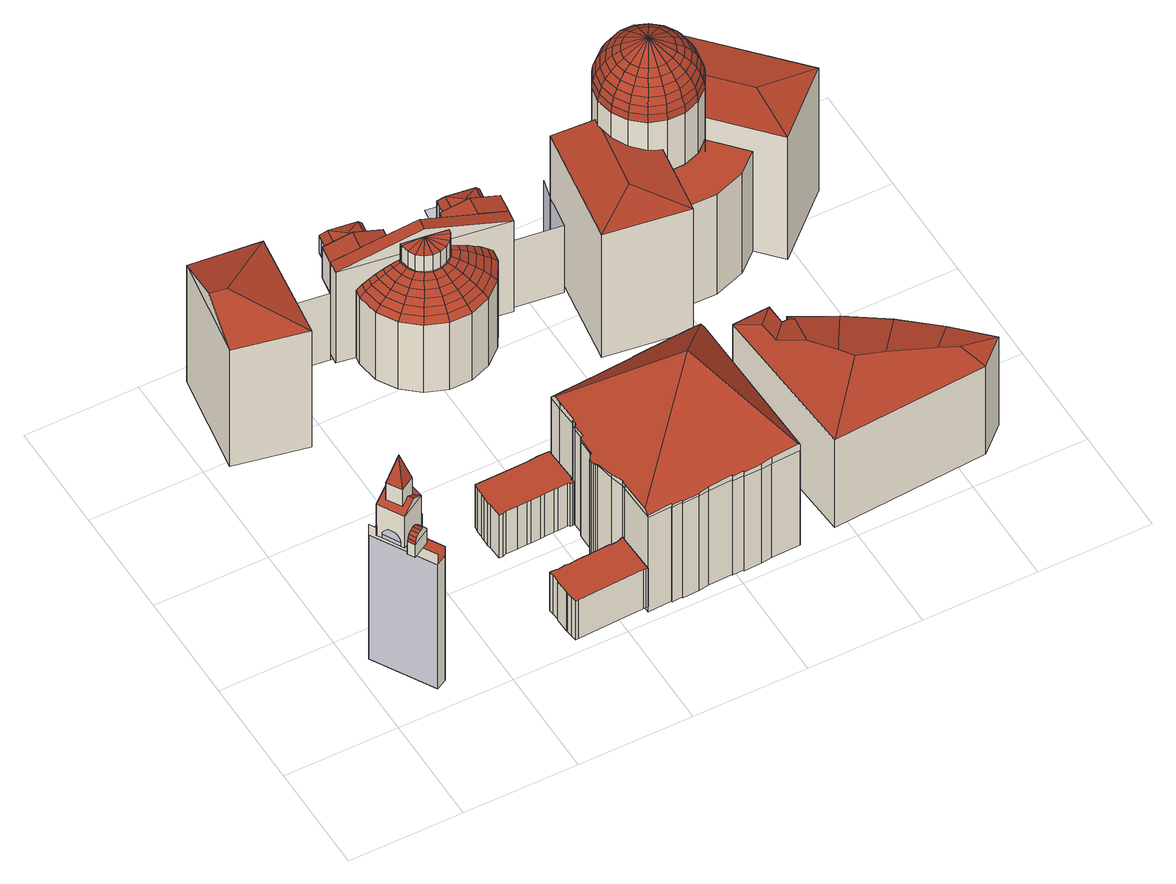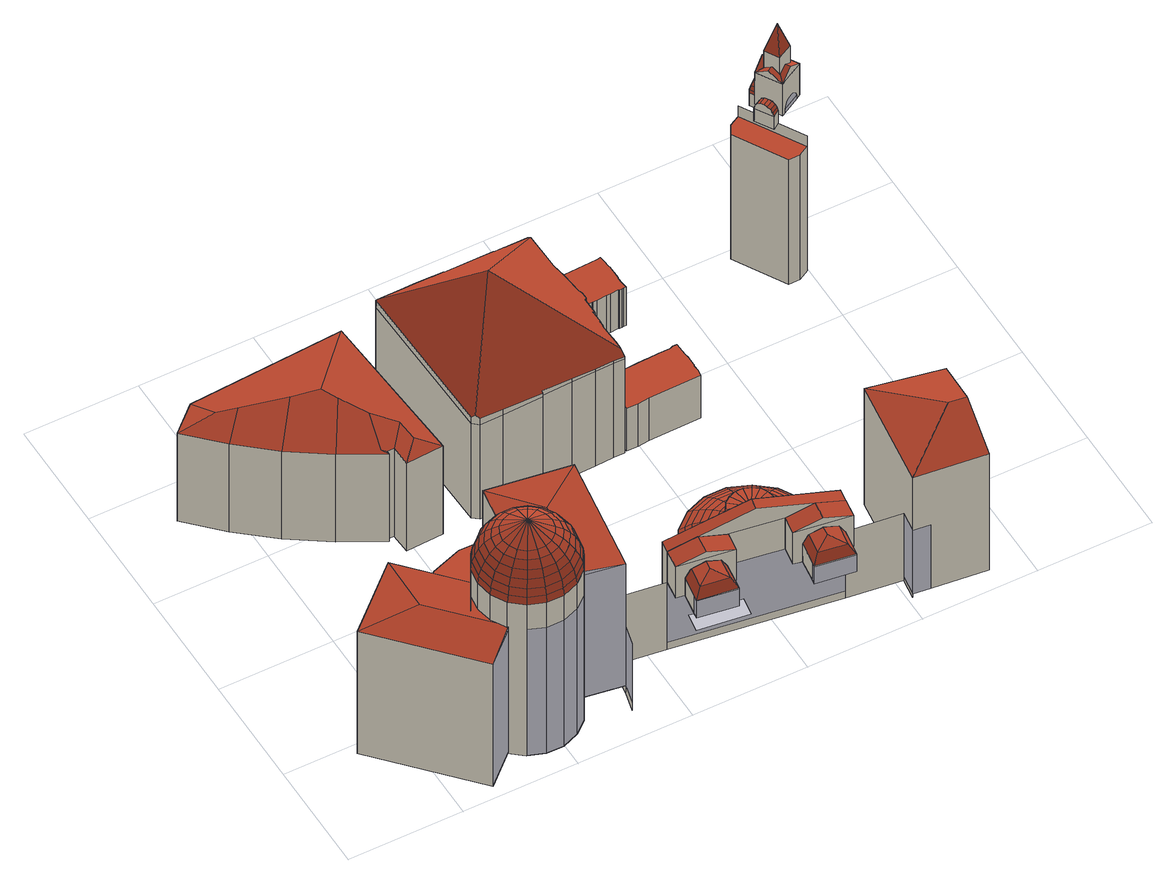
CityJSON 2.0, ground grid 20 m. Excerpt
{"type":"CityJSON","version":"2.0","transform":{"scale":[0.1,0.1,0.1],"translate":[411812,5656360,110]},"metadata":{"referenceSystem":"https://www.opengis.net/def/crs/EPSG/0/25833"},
"CityObjects":{
"building1":{"type":"Building","attributes":{"name":"Frauenkirche","Gemeindeschluessel":14612000,"Dachneigung":61.86,"Dachorientierung":0,"MittlereTraufHoehe":144.31,"QualitaetDacherkennung":100,"ObjektHoehe":41.04,"BodenHoehe":113.88,"Geometrietyp2DReferenz":"3000","AbsoluteHoehe":154.91,"Dachflaeche":1603.06,"measuredHeight":41.04,"function":"31001_3041","roofType":"3500","storeysAboveGround":14},"children":["building1-1","building1-2","building1-3","building1-4","building1-5","building1-6"],"geometry":[{"type":"MultiSurface","lod":"2","boundaries":[[[0,1,2,3,4,0,5]],[[3,6,5,0,4]]],"semantics":{"surfaces":[{"type":"WallSurface"},{"type":"ClosureSurface","isClosure":"1","QuelleClosure":"LoD2WallSurface"}],"values":[0,1]}}]},
"building1-1":{"type":"BuildingPart","attributes":{"Dachneigung":14.22,"Dachorientierung":0,"MittlereTraufHoehe":159.25,"QualitaetDacherkennung":100,"BodenHoehe":155.5,"ObjektTeilHoehe":9.44,"Geometrietyp2DReferenz":"3000","AbsoluteHoehe":164.95,"Dachflaeche":33.98,"measuredHeight":9.44,"roofType":"3500","storeysAboveGround":3},"parents":["building1"],"geometry":[{"type":"MultiSurface","lod":"2","boundaries":[[[7,8,9,10]],[[11,12,8,7]],[[12,13,9,8]],[[13,14,10,9]],[[14,11,7,10]],[[12,11,15]],[[13,12,15]],[[14,13,15]],[[11,14,15]]],"semantics":{"surfaces":[{"type":"GroundSurface"},{"type":"WallSurface"},{"type":"RoofSurface"}],"values":[0,1,1,1,1,2,2,2,2]}}]},
"building1-2":{"type":"BuildingPart","attributes":{"Dachneigung":55.57,"Dachorientierung":-29.97,"MittlereTraufHoehe":154.78,"QualitaetDacherkennung":100,"BodenHoehe":147.72,"ObjektTeilHoehe":8.78,"Geometrietyp2DReferenz":"3000","AbsoluteHoehe":156.49,"Dachflaeche":30.28,"measuredHeight":8.78,"roofType":"3100","storeysAboveGround":3},"parents":["building1"],"geometry":[{"type":"MultiSurface","lod":"2","boundaries":[[[16,17,18]],[[19,20,21]],[[17,19,21,18]],[[20,16,18,21]],[[22,23,24,25,26,27,28,29,30,31,32,33,34,19,17]],[[23,33,32,24]],[[24,32,31,30,29,28,27,26,25]],[[35,36,37,38,39,40,41,42,43,44,45,46,22,17,16]],[[36,46,45,37]],[[37,45,44,43,42,41,40,39,38]],[[47,48,49,50,51,52,53,54,55,56,57,58,35,16,20]],[[48,58,57,49]],[[49,57,56,55,54,53,52,51,50]],[[34,59,60,61,62,63,64,65,66,67,68,69,47,20,19]],[[59,69,68,60]],[[60,68,67,66,65,64,63,62,61]],[[34,33,23,22,46,36,35,58,48,47,69,59]]],"semantics":{"surfaces":[{"type":"WallSurface"},{"type":"RoofSurface"},{"type":"ClosureSurface","isClosure":"1","QuelleClosure":"LoD2WallSurface"},{"type":"ClosureSurface","isClosure":"1","QuelleClosure":"LoD2GroundSurface"}],"values":[0,0,1,1,0,2,2,0,2,2,0,2,2,0,2,2,3]}}]},
"building1-3":{"type":"BuildingPart","attributes":{"Dachneigung":56.27,"Dachorientierung":0,"MittlereTraufHoehe":148.48,"QualitaetDacherkennung":100,"BodenHoehe":145.7,"ObjektTeilHoehe":4.5,"Geometrietyp2DReferenz":"3000","AbsoluteHoehe":150.2,"Dachflaeche":7.64,"measuredHeight":4.5,"roofType":"3900","storeysAboveGround":1},"parents":["building1"],"geometry":[{"type":"MultiSurface","lod":"2","boundaries":[[[70,37,36,71,72]],[[45,73,74,75,46]],[[73,70,72,74]],[[73,76,77,78,79,80,81,82,70]],[[45,44,76,73]],[[44,43,77,76]],[[43,42,78,77]],[[42,41,79,78]],[[41,40,80,79]],[[40,39,81,80]],[[39,38,82,81]],[[38,37,70,82]],[[72,71,75,74]],[[75,71,36,46]],[[46,36,37,45]],[[40,41,42,43,44,45,37,38,39]]],"semantics":{"surfaces":[{"type":"WallSurface"},{"type":"RoofSurface"},{"type":"GroundSurface"},{"type":"ClosureSurface","isClosure":"1","QuelleClosure":"LoD2WallSurface"}],"values":[0,0,0,0,1,1,1,1,1,1,1,1,2,0,3,3]}}]},
"building1-4":{"type":"BuildingPart","attributes":{"Dachneigung":55.57,"Dachorientierung":0,"MittlereTraufHoehe":155.35,"QualitaetDacherkennung":100,"BodenHoehe":154.78,"ObjektTeilHoehe":1.71,"Geometrietyp2DReferenz":"3000","AbsoluteHoehe":156.49,"Dachflaeche":7.57,"measuredHeight":1.71,"roofType":"9999","storeysAboveGround":1},"parents":["building1"],"geometry":[{"type":"MultiSurface","lod":"2","boundaries":[[[17,83,84]],[[83,19,84]],[[17,19,85]],[[83,17,85]],[[19,83,85]],[[17,84,19]]],"semantics":{"surfaces":[{"type":"WallSurface"},{"type":"RoofSurface"},{"type":"GroundSurface"}],"values":[0,0,0,1,1,2]}}]},
"building1-5":{"type":"BuildingPart","attributes":{"Dachneigung":90,"Dachorientierung":0,"MittlereTraufHoehe":141.95,"QualitaetDacherkennung":100,"BodenHoehe":113.89,"ObjektTeilHoehe":28.06,"Geometrietyp2DReferenz":"3000","AbsoluteHoehe":141.95,"Dachflaeche":44.56,"measuredHeight":28.06,"roofType":"1000","storeysAboveGround":9},"parents":["building1"],"geometry":[{"type":"MultiSurface","lod":"2","boundaries":[[[4,86,87,0]],[[86,88,89,87]],[[88,90,91,89]],[[90,92,93,91]],[[92,3,5,93]],[[3,92,90,88,86,4]],[[0,87,89,91,93,5]],[[0,5,3,4]]],"semantics":{"surfaces":[{"type":"WallSurface"},{"type":"RoofSurface"},{"type":"GroundSurface"},{"type":"ClosureSurface","isClosure":"1","QuelleClosure":"LoD2WallSurface"}],"values":[0,0,0,0,0,1,2,3]}}]},
"building1-6":{"type":"BuildingPart","attributes":{"Dachneigung":11.31,"Dachorientierung":0,"MittlereTraufHoehe":148.48,"QualitaetDacherkennung":100,"BodenHoehe":145.7,"ObjektTeilHoehe":4.5,"Geometrietyp2DReferenz":"3000","AbsoluteHoehe":150.2,"Dachflaeche":7.64,"measuredHeight":4.5,"roofType":"3900","storeysAboveGround":1},"parents":["building1"],"geometry":[{"type":"MultiSurface","lod":"2","boundaries":[[[94,24,23,95,96]],[[32,97,98,99,33]],[[97,94,96,98]],[[97,100,101,102,103,104,105,106,94]],[[32,31,100,97]],[[31,30,101,100]],[[30,29,102,101]],[[29,28,103,102]],[[28,27,104,103]],[[27,26,105,104]],[[26,25,106,105]],[[25,24,94,106]],[[96,95,99,98]],[[99,95,23,33]],[[33,23,24,32]],[[24,25,26,27,28,29,30,31,32]]],"semantics":{"surfaces":[{"type":"WallSurface"},{"type":"RoofSurface"},{"type":"GroundSurface"},{"type":"ClosureSurface","isClosure":"1","QuelleClosure":"LoD2WallSurface"}],"values":[0,0,0,0,1,1,1,1,1,1,1,1,2,0,3,3]}}]},
"building2":{"type":"Building","attributes":{"name":"Hochschule für Bildende Künste Dresden","Gemeindeschluessel":14612000,"Dachneigung":90,"Dachorientierung":0,"MittlereTraufHoehe":125.76,"QualitaetDacherkennung":100,"ObjektHoehe":15.02,"BodenHoehe":110.73,"Geometrietyp2DReferenz":"3000","AbsoluteHoehe":125.76,"Dachflaeche":1717.13,"measuredHeight":15.02,"function":"31001_3023","roofType":"1000","storeysAboveGround":5},"children":["building2-1","building2-2","building2-3","building2-4","building2-5","building2-6","building2-7","building2-8","building2-9","building2-10","building2-11","building2-12"],"geometry":[{"type":"MultiSurface","lod":"2","boundaries":[[[107,108,109,110]],[[111,112,113,108]],[[108,113,114,109]],[[115,114,113,112,116,117]],[[118,115,119,120,121,122,123]],[[116,124,125,117]],[[117,125,126,127,119,115]],[[128,127,126,129,130,131]],[[132,133,131,130,134,135,136]],[[137,138,133,132,136,135,139,140]],[[141,126,125,124,142,143]],[[142,144,145,143]],[[143,145,146,147,141]],[[144,148,149,146,145]],[[146,149,150,147]]],"semantics":{"surfaces":[{"type":"ClosureSurface","isClosure":"1","QuelleClosure":"LoD2WallSurface"},{"type":"WallSurface"},{"type":"ClosureSurface","isClosure":"1","QuelleClosure":"LoD2RoofSurface"}],"values":[0,1,0,1,2,1,0,2,2,2,1,1,0,1,0]}}]},
"building2-1":{"type":"BuildingPart","attributes":{"Dachneigung":71.61,"Dachorientierung":-80.92,"MittlereTraufHoehe":137.67,"QualitaetDacherkennung":100,"BodenHoehe":111.5,"ObjektTeilHoehe":29.36,"Geometrietyp2DReferenz":"3000","AbsoluteHoehe":140.86,"Dachflaeche":259.59,"measuredHeight":29.36,"roofType":"5000","storeysAboveGround":10},"parents":["building2"],"geometry":[{"type":"MultiSurface","lod":"2","boundaries":[[[151,152,153,154]],[[152,155,156,153]],[[151,157,158]],[[155,152,159]],[[157,155,159,158]],[[152,151,158,159]],[[156,107,108,113,154,153]],[[107,156,155,157,109,110]],[[109,108,107,110]],[[154,113,114,109,157,151]],[[113,108,109,114]]],"semantics":{"surfaces":[{"type":"WallSurface"},{"type":"RoofSurface"},{"type":"GroundSurface"},{"type":"ClosureSurface","isClosure":"1","QuelleClosure":"LoD2WallSurface"}],"values":[0,0,1,0,1,1,2,0,3,0,3]}}]},
"building2-2":{"type":"BuildingPart","attributes":{"Dachneigung":74.98,"Dachorientierung":7.86,"MittlereTraufHoehe":132.82,"QualitaetDacherkennung":100,"BodenHoehe":125.76,"ObjektTeilHoehe":8.39,"Geometrietyp2DReferenz":"3000","AbsoluteHoehe":134.15,"Dachflaeche":34.99,"measuredHeight":8.39,"roofType":"3100","storeysAboveGround":3},"parents":["building2"],"geometry":[{"type":"MultiSurface","lod":"2","boundaries":[[[160,161,119,120]],[[162,163,118,115]],[[163,160,120,121,123,118]],[[160,163,164]],[[161,160,164,165]],[[163,162,165,164]],[[161,162,115,119]],[[162,161,165]],[[123,121,122]],[[118,123,122,121,120,119,115]]],"semantics":{"surfaces":[{"type":"WallSurface"},{"type":"RoofSurface"},{"type":"ClosureSurface","isClosure":"1","QuelleClosure":"LoD2WallSurface"},{"type":"GroundSurface"},{"type":"ClosureSurface","isClosure":"1","QuelleClosure":"LoD2GroundSurface"}],"values":[0,0,0,0,1,1,2,2,3,4]}}]},
"building2-3":{"type":"BuildingPart","attributes":{"Dachneigung":29.75,"Dachorientierung":-172.01,"MittlereTraufHoehe":129.77,"QualitaetDacherkennung":100,"BodenHoehe":125.76,"ObjektTeilHoehe":6.46,"Geometrietyp2DReferenz":"3000","AbsoluteHoehe":132.21,"Dachflaeche":49.19,"measuredHeight":6.46,"roofType":"5000","storeysAboveGround":2},"parents":["building2"],"geometry":[{"type":"MultiSurface","lod":"2","boundaries":[[[166,167,168,169]],[[170,171,172,173]],[[168,170,173]],[[169,168,173,172]],[[166,174,122,121]],[[174,166,169,172,171]],[[175,174,171,170]],[[167,175,170,168]],[[176,177,121,122,178,179]],[[178,122,174,175,180,181]],[[180,179,178,181]],[[182,180,175,167]],[[182,176,179,180]],[[121,177,183,182,167,166]],[[177,176,182,183]]],"semantics":{"surfaces":[{"type":"RoofSurface"},{"type":"WallSurface"},{"type":"ClosureSurface","isClosure":"1","QuelleClosure":"LoD2GroundSurface"},{"type":"ClosureSurface","isClosure":"1","QuelleClosure":"LoD2WallSurface"}],"values":[0,0,0,0,1,1,0,0,2,1,3,1,3,1,3]}}]},
"building2-4":{"type":"BuildingPart","attributes":{"Dachneigung":0,"Dachorientierung":0,"MittlereTraufHoehe":127.39,"QualitaetDacherkennung":100,"BodenHoehe":112.25,"ObjektTeilHoehe":19.63,"Geometrietyp2DReferenz":"3000","AbsoluteHoehe":131.88,"Dachflaeche":297.21,"measuredHeight":19.63,"roofType":"3700","storeysAboveGround":7},"parents":["building2"],"geometry":[{"type":"MultiSurface","lod":"2","boundaries":[[[184,185,186,187]],[[185,188,189,186]],[[188,190,191,189]],[[190,192,193,191]],[[192,194,195,193]],[[194,196,197,195]],[[196,198,199,197]],[[198,200,201,199]],[[200,202,203,201]],[[204,184,187,205]],[[206,207,208]],[[206,208,209]],[[206,209,210]],[[206,210,211]],[[206,211,212]],[[206,212,213]],[[206,213,214]],[[206,214,215]],[[206,215,216]],[[206,216,217]],[[206,217,207]],[[208,218,219,209]],[[209,219,220,210]],[[210,220,221,211]],[[211,221,222,212]],[[212,222,223,213]],[[213,223,224,214]],[[214,224,225,215]],[[215,225,226,216]],[[216,226,227,217]],[[217,227,228,207]],[[218,229,230,231,219]],[[219,231,232,220]],[[220,232,233,221]],[[221,233,234,222]],[[222,234,235,223]],[[223,235,236,224]],[[224,236,237,225]],[[225,237,238,226]],[[226,238,239,227]],[[227,239,240,241,228]],[[230,242,243,231]],[[231,243,244,232]],[[232,244,245,233]],[[233,245,246,234]],[[234,246,247,235]],[[235,247,248,236]],[[236,248,249,237]],[[237,249,250,238]],[[238,250,251,239]],[[239,251,252,240]],[[242,253,254,243]],[[243,254,255,244]],[[244,255,256,245]],[[245,256,257,246]],[[246,257,258,247]],[[247,258,259,248]],[[248,259,260,249]],[[249,260,261,250]],[[250,261,262,251]],[[251,262,263,252]],[[253,264,265,254]],[[254,265,266,255]],[[255,266,267,256]],[[256,267,268,257]],[[257,268,269,258]],[[258,269,270,259]],[[259,270,271,260]],[[260,271,272,261]],[[261,272,273,262]],[[262,273,274,263]],[[264,275,276,265]],[[265,276,277,266]],[[266,277,278,267]],[[267,278,279,268]],[[268,279,280,269]],[[269,280,281,270]],[[270,281,282,271]],[[271,282,283,272]],[[272,283,284,273]],[[273,284,285,274]],[[275,286,287,276]],[[276,287,288,277]],[[277,288,289,278]],[[278,289,290,279]],[[279,290,291,280]],[[280,291,292,281]],[[281,292,293,282]],[[282,293,294,283]],[[283,294,295,284]],[[284,295,296,285]],[[286,202,200,287]],[[287,200,198,288]],[[288,198,196,289]],[[289,196,194,290]],[[290,194,192,291]],[[291,192,190,292]],[[292,190,188,293]],[[293,188,185,294]],[[294,185,184,295]],[[295,184,204,296]],[[187,186,189,191,193,195,197,199,201,203,205]],[[205,203,202,204]],[[218,208,207,228]],[[229,241,240,230]],[[218,228,241,229]],[[230,240,252,242]],[[242,252,263,253]],[[253,263,274,264]],[[264,274,285,275]],[[275,285,296,286]],[[286,296,204,202]]],"semantics":{"surfaces":[{"type":"WallSurface"},{"type":"RoofSurface"},{"type":"GroundSurface"},{"type":"ClosureSurface","isClosure":"1","QuelleClosure":"LoD2WallSurface"},{"type":"ClosureSurface","isClosure":"1","QuelleClosure":"LoD2RoofSurface"}],"values":[0,0,0,0,0,0,0,0,0,0,1,1,1,1,1,1,1,1,1,1,1,1,1,1,1,1,1,1,1,1,1,1,1,1,1,1,1,1,1,1,1,1,1,1,1,1,1,1,1,1,1,1,1,1,1,1,1,1,1,1,1,1,1,1,1,1,1,1,1,1,1,1,1,1,1,1,1,1,1,1,1,1,1,1,1,1,1,1,1,1,1,1,1,1,1,1,1,1,1,1,1,2,3,4,1,4,4,4,4,4,4,4]}}]},
"building2-5":{"type":"BuildingPart","attributes":{"Dachneigung":90,"Dachorientierung":0,"MittlereTraufHoehe":134.99,"QualitaetDacherkennung":100,"BodenHoehe":131.4,"ObjektTeilHoehe":3.59,"Geometrietyp2DReferenz":"3000","AbsoluteHoehe":134.99,"Dachflaeche":23.95,"measuredHeight":3.59,"roofType":"3500","storeysAboveGround":1},"parents":["building2"],"geometry":[{"type":"MultiSurface","lod":"2","boundaries":[[[297,298,299]],[[300,297,299]],[[301,300,299]],[[302,303,299]],[[304,305,306,307,308,309,310,311,312,229,241]],[[302,313,305,304]],[[313,314,306,305]],[[314,315,307,306]],[[315,316,308,307]],[[316,317,309,308]],[[317,298,310,309]],[[298,297,311,310]],[[297,300,312,311]],[[300,301,318,229,312]],[[303,302,304,241,319]],[[313,302,299]],[[314,313,299]],[[315,314,299]],[[316,315,299]],[[317,316,299]],[[298,317,299]],[[241,229,318,319]],[[319,318,301,299,303]]],"semantics":{"surfaces":[{"type":"RoofSurface"},{"type":"GroundSurface"},{"type":"WallSurface"},{"type":"ClosureSurface","isClosure":"1","QuelleClosure":"LoD2WallSurface"}],"values":[0,0,0,0,1,2,2,2,2,2,2,2,2,2,2,0,0,0,0,0,0,3,3]}}]},
"building2-6":{"type":"BuildingPart","attributes":{"Dachneigung":75,"Dachorientierung":8.17,"MittlereTraufHoehe":132.82,"QualitaetDacherkennung":100,"BodenHoehe":112.31,"ObjektTeilHoehe":24.4,"Geometrietyp2DReferenz":"3000","AbsoluteHoehe":136.7,"Dachflaeche":64.82,"measuredHeight":24.4,"roofType":"3100","storeysAboveGround":8},"parents":["building2"],"geometry":[{"type":"MultiSurface","lod":"2","boundaries":[[[320,321,322,125,126]],[[323,162,115,117,324]],[[321,320,325,326,327]],[[162,323,327,326,165]],[[125,322,205,203,324,117]],[[324,203,202,286,275,264,253,242,230,240,252,263,274,285,296,204,205,322,321,319,241,229,318,323]],[[218,228,207,208]],[[241,228,218,229]],[[229,218,208,207,228,241,319,318]],[[203,205,204,202]],[[242,252,240,230]],[[252,242,253,263]],[[263,253,264,274]],[[274,264,275,285]],[[285,275,286,296]],[[296,286,202,204]],[[127,119,161,328]],[[126,125,117,115,119,127]],[[119,115,162,161]],[[126,127,328,320]],[[321,327,323,318,301,303,319]],[[319,303,301,318]],[[326,325,328,161,165]],[[162,165,161]],[[325,320,328]]],"semantics":{"surfaces":[{"type":"WallSurface"},{"type":"RoofSurface"},{"type":"GroundSurface"},{"type":"ClosureSurface","isClosure":"1","QuelleClosure":"LoD2WallSurface"}],"values":[0,0,1,1,2,0,3,3,3,3,3,3,3,3,3,3,0,3,3,3,0,3,0,3,3]}}]},
"building2-7":{"type":"BuildingPart","attributes":{"Dachneigung":74.98,"Dachorientierung":7.86,"MittlereTraufHoehe":132.82,"QualitaetDacherkennung":100,"BodenHoehe":125.76,"ObjektTeilHoehe":8.39,"Geometrietyp2DReferenz":"3000","AbsoluteHoehe":134.15,"Dachflaeche":34.99,"measuredHeight":8.39,"roofType":"3100","storeysAboveGround":3},"parents":["building2"],"geometry":[{"type":"MultiSurface","lod":"2","boundaries":[[[320,329,330,331]],[[332,328,325,331,330]],[[329,320,126,129]],[[328,332,128,127]],[[332,329,129,130,131,128]],[[329,332,330]],[[127,128,131,130,129,126]],[[320,328,127,126]],[[320,331,325]],[[320,325,328]]],"semantics":{"surfaces":[{"type":"RoofSurface"},{"type":"WallSurface"},{"type":"ClosureSurface","isClosure":"1","QuelleClosure":"LoD2GroundSurface"},{"type":"ClosureSurface","isClosure":"1","QuelleClosure":"LoD2WallSurface"}],"values":[0,0,1,1,1,1,2,3,1,3]}}]},
"building2-8":{"type":"BuildingPart","attributes":{"Dachneigung":29.75,"Dachorientierung":-172.01,"MittlereTraufHoehe":129.77,"QualitaetDacherkennung":100,"BodenHoehe":125.76,"ObjektTeilHoehe":6.46,"Geometrietyp2DReferenz":"3000","AbsoluteHoehe":132.21,"Dachflaeche":49.19,"measuredHeight":6.46,"roofType":"5000","storeysAboveGround":2},"parents":["building2"],"geometry":[{"type":"MultiSurface","lod":"2","boundaries":[[[333,334,131,134]],[[334,333,335,336,337]],[[338,334,337,339]],[[340,338,339,341]],[[333,340,341,335]],[[339,337,336,342]],[[341,339,342]],[[335,341,342,336]],[[133,131,334,338,343,344]],[[343,132,133,344]],[[345,343,338,340]],[[345,136,132,343]],[[134,135,346,345,340,333]],[[135,136,345,346]],[[134,131,133,132,136,135]]],"semantics":{"surfaces":[{"type":"WallSurface"},{"type":"RoofSurface"},{"type":"ClosureSurface","isClosure":"1","QuelleClosure":"LoD2WallSurface"},{"type":"ClosureSurface","isClosure":"1","QuelleClosure":"LoD2GroundSurface"}],"values":[0,0,1,1,1,1,1,1,0,2,0,2,0,2,3]}}]},
"building2-9":{"type":"BuildingPart","attributes":{"Dachneigung":83.6,"Dachorientierung":8.67,"MittlereTraufHoehe":139.93,"QualitaetDacherkennung":100,"BodenHoehe":112.32,"ObjektTeilHoehe":28.44,"Geometrietyp2DReferenz":"3000","AbsoluteHoehe":140.76,"Dachflaeche":324.21,"measuredHeight":28.44,"roofType":"5000","storeysAboveGround":9},"parents":["building2"],"geometry":[{"type":"MultiSurface","lod":"2","boundaries":[[[347,348,349,350]],[[348,347,351]],[[347,352,353,351]],[[354,348,351,353]],[[355,356,357,350,349,143,145]],[[350,357,358,359,356,355,352,347]],[[357,356,359,358]],[[143,349,348,354,147,141]],[[147,146,145,143,141]],[[355,145,146,360,361,352]],[[360,146,147,354,361]],[[353,352,361]],[[354,353,361]]],"semantics":{"surfaces":[{"type":"WallSurface"},{"type":"RoofSurface"},{"type":"GroundSurface"},{"type":"ClosureSurface","isClosure":"1","QuelleClosure":"LoD2WallSurface"}],"values":[0,1,1,1,2,0,3,0,3,0,3,0,3]}}]},
"building2-10":{"type":"BuildingPart","attributes":{"Dachneigung":7.06,"Dachorientierung":0,"MittlereTraufHoehe":146.44,"QualitaetDacherkennung":100,"BodenHoehe":112.34,"ObjektTeilHoehe":43.73,"Geometrietyp2DReferenz":"3000","AbsoluteHoehe":156.06,"Dachflaeche":459.71,"measuredHeight":43.73,"roofType":"3700","storeysAboveGround":15},"parents":["building2"],"geometry":[{"type":"MultiSurface","lod":"2","boundaries":[[[362,363,364,365]],[[365,364,366,367]],[[367,366,368,369]],[[369,368,370,371]],[[371,370,372,373]],[[373,372,374,375]],[[375,374,376,377]],[[377,376,378,379]],[[379,378,380,381]],[[381,380,382,383]],[[384,385,386,387,388,389,356,390,391,392,393,394,395,396,397,398,399,400,401,402]],[[380,378,385,384]],[[370,368,391,390]],[[368,366,392,391]],[[366,364,393,392]],[[364,363,403,404,394,393]],[[405,406,400,399,407,408]],[[406,409,401,400]],[[409,382,402,401]],[[382,380,384,402]],[[410,411,412]],[[410,412,413]],[[410,413,414]],[[410,414,415]],[[410,415,416]],[[410,416,417]],[[410,417,418]],[[410,418,419]],[[410,419,420]],[[410,420,421]],[[410,421,422]],[[410,422,423]],[[410,423,424]],[[410,424,425]],[[410,425,426]],[[410,426,427]],[[410,427,428]],[[410,428,411]],[[411,429,430,412]],[[412,430,431,413]],[[413,431,432,414]],[[414,432,433,415]],[[415,433,434,416]],[[416,434,435,417]],[[417,435,436,418]],[[418,436,437,419]],[[419,437,438,420]],[[420,438,439,421]],[[421,439,440,422]],[[422,440,441,423]],[[423,441,442,424]],[[424,442,443,425]],[[425,443,444,426]],[[426,444,445,427]],[[427,445,446,428]],[[428,446,429,411]],[[429,447,448,430]],[[430,448,449,431]],[[431,449,450,432]],[[432,450,451,433]],[[433,451,452,434]],[[434,452,453,435]],[[435,453,454,436]],[[436,454,455,437]],[[437,455,456,438]],[[438,456,457,439]],[[439,457,458,440]],[[440,458,459,441]],[[441,459,460,442]],[[442,460,461,443]],[[443,461,462,444]],[[444,462,463,445]],[[445,463,464,446]],[[446,464,447,429]],[[447,465,466,448]],[[448,466,467,449]],[[449,467,468,450]],[[450,468,469,451]],[[451,469,470,452]],[[452,470,471,453]],[[453,471,472,454]],[[454,472,473,455]],[[455,473,474,456]],[[456,474,475,457]],[[457,475,476,458]],[[458,476,477,459]],[[459,477,478,460]],[[460,478,479,461]],[[461,479,480,462]],[[462,480,481,463]],[[463,481,482,464]],[[464,482,465,447]],[[465,483,484,466]],[[466,484,485,467]],[[467,485,486,468]],[[468,486,487,469]],[[469,487,488,470]],[[470,488,489,471]],[[471,489,490,472]],[[472,490,491,473]],[[473,491,492,474]],[[474,492,493,475]],[[475,493,494,476]],[[476,494,495,477]],[[477,495,496,478]],[[478,496,497,479]],[[479,497,498,480]],[[480,498,499,481]],[[481,499,500,482]],[[482,500,483,465]],[[483,383,501,484]],[[484,501,502,485]],[[485,502,503,486]],[[486,503,504,487]],[[487,504,505,488]],[[488,505,506,489]],[[489,506,507,490]],[[490,507,362,491]],[[491,362,365,492]],[[492,365,367,493]],[[493,367,369,494]],[[494,369,371,495]],[[495,371,373,496]],[[496,373,375,497]],[[497,375,377,498]],[[498,377,379,499]],[[499,379,381,500]],[[500,381,383,483]],[[383,382,409,501]],[[501,409,406,502]],[[502,406,405,503]],[[503,405,508,504]],[[504,508,509,505]],[[505,509,510,506]],[[506,510,511,507]],[[507,511,363,362]],[[512,513,386,385,378,376]],[[512,387,386,513]],[[514,512,376,374]],[[514,388,387,512]],[[515,514,374,372]],[[515,389,388,514]],[[390,356,359,515,372,370]],[[356,389,515,359]],[[395,394,404,516]],[[517,403,363,511]],[[404,403,517,516]],[[396,395,516,518]],[[519,517,511,510]],[[516,517,519,518]],[[397,396,518,520]],[[521,519,510,509]],[[518,519,521,520]],[[398,397,520,522]],[[523,521,509,508]],[[520,521,523,522]],[[399,398,522,407]],[[408,523,508,405]],[[522,523,408,407]]],"semantics":{"surfaces":[{"type":"RoofSurface"},{"type":"GroundSurface"},{"type":"WallSurface"},{"type":"ClosureSurface","isClosure":"1","QuelleClosure":"LoD2WallSurface"}],"values":[0,0,0,0,0,0,0,0,0,0,1,2,2,2,2,2,2,2,2,2,0,0,0,0,0,0,0,0,0,0,0,0,0,0,0,0,0,0,0,0,0,0,0,0,0,0,0,0,0,0,0,0,0,0,0,0,0,0,0,0,0,0,0,0,0,0,0,0,0,0,0,0,0,0,0,0,0,0,0,0,0,0,0,0,0,0,0,0,0,0,0,0,0,0,0,0,0,0,0,0,0,0,0,0,0,0,0,0,0,0,0,0,0,0,0,0,0,0,0,0,0,0,0,0,0,0,0,0,0,0,0,0,0,0,0,0,2,3,2,3,2,3,2,3,2,2,3,2,2,3,2,2,3,2,2,3,2,2,3]}}]},
"building2-11":{"type":"BuildingPart","attributes":{"Dachneigung":90,"Dachorientierung":0,"MittlereTraufHoehe":134.75,"QualitaetDacherkennung":100,"BodenHoehe":112.3,"ObjektTeilHoehe":22.45,"Geometrietyp2DReferenz":"3000","AbsoluteHoehe":134.75,"Dachflaeche":101.98,"measuredHeight":22.45,"roofType":"1000","storeysAboveGround":7},"parents":["building2"],"geometry":[{"type":"MultiSurface","lod":"2","boundaries":[[[524,525,526,527]],[[525,528,529,526]],[[528,358,357,529]],[[514,515,359,358,528,525,524,513,512]],[[387,386,527,526,529,357,356,389,388]],[[387,512,513,386]],[[527,386,513,524]],[[357,358,359,356]],[[389,356,359,515]],[[389,515,514,388]],[[388,514,512,387]]],"semantics":{"surfaces":[{"type":"WallSurface"},{"type":"RoofSurface"},{"type":"GroundSurface"},{"type":"ClosureSurface","isClosure":"1","QuelleClosure":"LoD2WallSurface"}],"values":[0,0,0,1,2,3,3,3,3,3,3]}}]},
"building2-12":{"type":"BuildingPart","attributes":{"Dachneigung":83.6,"Dachorientierung":-42.33,"MittlereTraufHoehe":139.93,"QualitaetDacherkennung":100,"BodenHoehe":112.3,"ObjektTeilHoehe":28.46,"Geometrietyp2DReferenz":"3000","AbsoluteHoehe":140.76,"Dachflaeche":324.21,"measuredHeight":28.46,"roofType":"5000","storeysAboveGround":9},"parents":["building2"],"geometry":[{"type":"MultiSurface","lod":"2","boundaries":[[[530,531,532,533,534]],[[531,535,536,532]],[[535,531,537]],[[531,530,538,537]],[[539,535,537,538]],[[533,532,536,527,386,540]],[[540,386,513,524,527,536,535,539]],[[386,527,524,513]],[[533,540,539,541,542,534]],[[530,534,542,541]],[[539,538,541]],[[530,541,538]]],"semantics":{"surfaces":[{"type":"WallSurface"},{"type":"RoofSurface"},{"type":"GroundSurface"},{"type":"ClosureSurface","isClosure":"1","QuelleClosure":"LoD2WallSurface"}],"values":[0,0,1,1,1,2,0,3,0,3,0,3]}}]},
"building3":{"type":"Building","attributes":{"name":"Coselpalais","Dachtyp_tdc":"tdcPolyFlatRoof","Gemeindeschluessel":14612000,"Dachneigung":0,"QualitaetDacherkennung":56,"Geometrietyp2DReferenz":"3000","measuredHeight":8.7,"function":"31001_9998","roofType":"1000"},"geometry":[{"type":"Solid","lod":"2","boundaries":[[[[543,544,545,546]],[[544,547,548,545]],[[547,549,550,548]],[[549,551,552,550]],[[551,553,554,552]],[[553,555,556,554]],[[555,557,558,556]],[[557,559,560,558]],[[559,561,562,560]],[[561,563,564,562]],[[563,565,566,564]],[[565,567,568,566]],[[567,569,570,568]],[[569,571,572,570]],[[571,573,574,572]],[[573,575,576,574]],[[575,577,578,576]],[[577,579,580,578]],[[579,581,582,580]],[[581,583,584,582]],[[583,585,586,584]],[[585,587,588,586]],[[587,589,590,588]],[[589,591,592,590]],[[591,593,594,592]],[[593,595,596,594]],[[595,597,598,596]],[[597,599,600,598]],[[601,602,603,604,599,597,595,593,591,589,587,585,583,581,579,577,575,573,571,569,567,565,563,561,559,557,555,553,551,549,547,544,543]],[[546,545,548,550,552,554,556,558,560,562,564,566,568,570,572,574,576,578,580,582,584,586,588,590,592,594,596,598,600,605,606,607,608]],[[599,604,605,600]],[[604,603,606,605]],[[603,602,607,606]],[[602,601,608,607]],[[601,543,546,608]]]],"semantics":{"surfaces":[{"type":"WallSurface"},{"type":"RoofSurface"},{"type":"GroundSurface"}],"values":[[0,0,0,0,0,0,0,0,0,0,0,0,0,0,0,0,0,0,0,0,0,0,0,0,0,0,0,0,1,2,0,0,0,0,0]]}}]},
"building4":{"type":"Building","attributes":{"Dachtyp_tdc":"tdcPolyFlatRoof","Gemeindeschluessel":14612000,"Dachneigung":0,"QualitaetDacherkennung":57,"Geometrietyp2DReferenz":"3000","measuredHeight":9.62,"function":"31001_9998","roofType":"1000"},"geometry":[{"type":"Solid","lod":"2","boundaries":[[[[609,610,611,612]],[[610,613,614,611]],[[613,615,616,614]],[[615,617,618,616]],[[617,619,620,618]],[[619,621,622,620]],[[621,623,624,622]],[[623,625,626,624]],[[625,627,628,626]],[[627,629,630,628]],[[629,631,632,630]],[[631,633,634,632]],[[633,635,636,634]],[[635,637,638,636]],[[637,639,640,638]],[[639,641,642,640]],[[641,643,644,642]],[[643,645,646,644]],[[645,647,648,646]],[[647,649,650,648]],[[649,651,652,650]],[[651,653,654,652]],[[653,655,656,654]],[[655,657,658,656]],[[657,659,660,658]],[[659,661,662,660]],[[661,663,664,662]],[[663,665,666,664]],[[665,667,668,666]],[[667,669,670,668]],[[669,609,612,670]],[[669,667,665,663,661,659,657,655,653,651,649,647,645,643,641,639,637,635,633,631,629,627,625,623,621,619,617,615,613,610,609]],[[612,611,614,616,618,620,622,624,626,628,630,632,634,636,638,640,642,644,646,648,650,652,654,656,658,660,662,664,666,668,670]]]],"semantics":{"surfaces":[{"type":"WallSurface"},{"type":"RoofSurface"},{"type":"GroundSurface"}],"values":[[0,0,0,0,0,0,0,0,0,0,0,0,0,0,0,0,0,0,0,0,0,0,0,0,0,0,0,0,0,0,0,1,2]]}}]},
"building5":{"type":"Building","attributes":{"Dachtyp_tdc":"tdcFreeFormRoof","Gemeindeschluessel":14612000,"Dachneigung":42.14,"QualitaetDacherkennung":29,"Geometrietyp2DReferenz":"3000","measuredHeight":36.69,"function":"31001_9998","roofType":"5000"},"geometry":[{"type":"Solid","lod":"2","boundaries":[[[[671,672,673,674]],[[675,676,677,678]],[[679,680,681,676,675]],[[682,683,680,679]],[[684,685,686,687,688,689,690,691,692,693,694,695,696,697,698,699,700,701,702,703,704,705,706,707,708,709,710,711,712,713,714,715,716,717,718,719,720,721,722,723,724,725,726,727,728,729,730,731]],[[732,733,685,684]],[[733,734,686,685]],[[734,735,687,686]],[[735,736,688,687]],[[736,737,689,688]],[[737,738,690,689]],[[738,739,691,690]],[[739,740,692,691]],[[740,741,693,692]],[[741,682,694,693]],[[682,679,695,694]],[[679,675,696,695]],[[675,678,697,696]],[[678,742,698,697]],[[742,743,699,698]],[[743,744,700,699]],[[744,745,701,700]],[[745,746,702,701]],[[746,747,703,702]],[[747,748,704,703]],[[748,749,705,704]],[[749,750,706,705]],[[750,671,707,706]],[[671,674,708,707]],[[674,751,709,708]],[[751,752,710,709]],[[752,753,711,710]],[[753,754,712,711]],[[754,755,713,712]],[[755,756,714,713]],[[756,757,715,714]],[[757,758,716,715]],[[758,759,717,716]],[[759,760,718,717]],[[760,761,719,718]],[[761,762,720,719]],[[762,763,721,720]],[[763,764,722,721]],[[764,765,723,722]],[[765,766,724,723]],[[766,767,725,724]],[[767,768,726,725]],[[768,769,727,726]],[[769,770,728,727]],[[770,771,729,728]],[[771,772,730,729]],[[772,773,731,730]],[[773,732,684,731]],[[683,774,775,681,680]],[[677,676,681,775,776,673,672,777,778,779,780,781,782,783,784,785]],[[786,787,788,789,790,791,792,793,794,795,796,797,798,799,800,758,757,801,802,803,804,805,806,776,775,807,808,809]],[[810,811,812,813,814,815,816,817,807,775,774]],[[734,817,816,735]],[[733,808,807,817,734]],[[735,816,815,736]],[[736,815,814,737]],[[737,814,813,738]],[[738,813,812,739]],[[739,812,811,740]],[[740,811,810,741]],[[741,810,774,683,682]],[[732,809,808,733]],[[773,786,809,732]],[[751,806,805,752]],[[674,673,776,806,751]],[[752,805,804,753]],[[753,804,803,754]],[[754,803,802,755]],[[755,802,801,756]],[[756,801,757]],[[758,800,759]],[[759,800,799,760]],[[760,799,798,761]],[[761,798,797,762]],[[762,797,796,763]],[[763,796,795,764]],[[764,795,794,765]],[[765,794,793,766]],[[766,793,792,767]],[[767,792,791,768]],[[768,791,790,769]],[[769,790,789,770]],[[770,789,788,771]],[[771,788,787,772]],[[772,787,786,773]],[[742,785,784,743]],[[678,677,785,742]],[[743,784,783,744]],[[744,783,782,745]],[[745,782,781,746]],[[746,781,780,747]],[[747,780,779,748]],[[748,779,778,749]],[[749,778,777,750]],[[750,777,672,671]]]],"semantics":{"surfaces":[{"type":"WallSurface"},{"type":"GroundSurface"},{"type":"RoofSurface"}],"values":[[0,0,0,0,1,0,0,0,0,0,0,0,0,0,0,0,0,0,0,0,0,0,0,0,0,0,0,0,0,0,0,0,0,0,0,0,0,0,0,0,0,0,0,0,0,0,0,0,0,0,0,0,0,2,2,2,2,0,0,0,0,0,0,0,0,0,0,0,0,0,0,0,0,0,0,0,0,0,0,0,0,0,0,0,0,0,0,0,0,0,0,0,0,0,0,0,0,0,0,0]]}}]},
"building6":{"type":"Building","attributes":{"Dachtyp_tdc":"tdcFreeFormRoof","Gemeindeschluessel":14612000,"Dachneigung":15.42,"QualitaetDacherkennung":10,"Geometrietyp2DReferenz":"3000","measuredHeight":22.72,"function":"31001_9998","roofType":"5000"},"geometry":[{"type":"Solid","lod":"2","boundaries":[[[[818,819,820,821]],[[819,822,823,820]],[[822,824,825,823]],[[824,826,827,825]],[[826,828,829,827]],[[828,830,831,829]],[[830,832,833,831]],[[832,834,835,833]],[[834,836,837,835]],[[836,838,839,837]],[[838,818,821,839]],[[840,841,842,843,844,838,836]],[[845,846,847,840,836,834]],[[845,834,832]],[[846,845,832,830]],[[847,846,830,828]],[[841,840,847,828,826]],[[848,842,841,826,824]],[[848,824,822]],[[843,842,848,822,819]],[[844,843,819,818]],[[844,818,838]],[[821,820,823,825,827,829,831,833,835,837,839]]]],"semantics":{"surfaces":[{"type":"WallSurface"},{"type":"RoofSurface"},{"type":"GroundSurface"}],"values":[[0,0,0,0,0,0,0,0,0,0,0,1,1,1,1,1,1,1,1,1,1,1,2]]}}]}
},
"vertices":[
[16,119,39],[16,119,343],[77,14,343],[77,14,320],[16,119,320],[77,14,39],[77,14,256],
[40,77,455],[54,52,455],[29,38,455],[14,63,455],[40,77,492],[54,52,492],[29,38,492],[14,63,492],[34,58,549],
[25,24,448],[68,49,448],[47,36,465],[43,92,448],[0,67,448],[22,79,465],[68,49,377],[64,56,377],[64,56,385],[64,57,391],[62,60,397],[59,65,401],[56,71,402],[52,76,401],[50,81,397],[48,84,391],[47,85,385],[47,85,377],[43,92,377],[25,24,377],[31,27,377],[31,27,385],[32,28,391],[35,30,397],[40,32,401],[46,36,402],[51,39,401],[56,42,397],[60,44,391],[61,44,385],[61,44,377],[0,67,377],[5,59,377],[5,59,385],[5,58,391],[7,54,397],[10,50,401],[13,44,402],[17,38,401],[19,33,397],[21,30,391],[22,29,385],[22,29,377],[38,89,377],[38,89,385],[37,88,391],[34,86,397],[29,83,401],[23,80,402],[17,77,401],[13,74,397],[9,72,391],[8,72,385],[8,72,377],
[38,15,385],[31,27,357],[38,15,357],[68,32,385],[68,32,357],[61,44,357],[67,31,391],[63,29,397],[59,27,401],[53,23,402],[47,20,401],[42,17,397],[39,15,391],
[34,58,465],[34,58,448],[56,70,465],
[34,129,320],[34,129,39],[54,130,320],[54,130,39],[105,41,320],[105,41,39],[95,24,320],[95,24,39],
[77,63,385],[64,56,357],[77,63,357],[59,93,385],[59,93,357],[47,85,357],[60,91,391],[62,88,397],[65,83,401],[68,78,402],[71,72,401],[74,67,397],[76,64,391],
[162,757,15],[191,754,15],[191,754,158],[162,757,158],[191,754,7],[186,717,7],[186,717,15],[186,717,158],[280,705,158],[280,705,7],[280,705,23],[285,738,158],[378,691,158],[383,724,158],[368,727,158],[299,736,158],[300,736,158],[567,663,7],[567,663,23],[567,663,158],[469,677,158],[474,711,158],[572,697,158],[523,704,158],[489,709,158],[496,758,158],[494,748,158],[557,700,158],[563,739,158],[564,748,158],[488,782,158],[483,749,158],[572,737,158],[577,770,158],[657,651,158],[657,651,7],[657,651,23],[666,710,7],[666,710,23],[666,710,24],[666,710,158],[675,746,7],[675,746,24],[675,746,158],
[165,558,277],[37,584,277],[37,584,15],[165,558,15],[66,768,277],[66,768,15],[191,754,277],[83,671,309],[52,676,309],
[383,724,228],[378,691,228],[280,705,228],[285,738,228],[334,731,242],[329,698,242],
[368,727,198],[375,775,198],[364,767,215],[358,728,215],[315,774,215],[309,735,215],[334,731,222],[336,748,222],[299,736,198],[306,785,198],[375,775,158],[373,766,158],[305,775,158],[306,785,158],[306,785,196],[305,775,196],[375,775,196],[373,766,196],
[527,624,174],[507,590,174],[507,590,23],[527,624,23],[477,565,174],[477,565,23],[440,551,174],[440,551,23],[401,551,174],[401,551,23],[364,565,174],[364,565,23],[334,590,174],[334,590,23],[314,624,174],[314,624,23],[308,663,174],[308,663,23],[310,678,174],[310,678,23],[531,647,174],[531,647,23],[421,663,219],[435,661,218],[407,665,218],[407,663,218],[408,658,218],[410,654,218],[414,651,218],[418,649,218],[423,649,218],[427,651,218],[431,654,218],[434,658,218],[394,666,217],[393,663,217],[395,653,217],[399,645,217],[407,639,217],[416,636,217],[425,636,217],[434,639,217],[442,645,217],[446,653,217],[448,659,217],[381,668,214],[379,669,214],[379,663,214],[382,649,214],[389,636,214],[400,627,214],[413,622,214],[428,622,214],[441,627,214],[452,636,214],[459,649,214],[461,657,214],[460,657,214],[366,670,210],[366,663,210],[370,644,210],[379,628,210],[393,616,210],[411,609,210],[430,609,210],[448,616,210],[462,628,210],[472,644,210],[474,655,210],[354,672,204],[353,663,204],[357,640,204],[369,619,204],[387,605,204],[409,597,204],[432,597,204],[454,605,204],[472,619,204],[484,640,204],[487,653,204],[342,674,198],[341,663,198],[346,635,198],[360,612,198],[381,594,198],[407,584,198],[434,584,198],[460,594,198],[481,612,198],[495,635,198],[499,651,198],[331,675,191],[329,663,191],[335,631,191],[351,604,191],[375,584,191],[405,573,191],[436,573,191],[466,584,191],[490,604,191],[506,631,191],[510,650,191],[320,677,183],[318,663,183],[324,628,183],[342,597,183],[369,574,183],[403,562,183],[438,562,183],[472,574,183],[499,597,183],[517,628,183],[521,648,183],
[384,649,250],[390,637,250],[421,663,250],[381,663,250],[381,668,250],[458,649,250],[460,657,250],[458,649,214],[451,637,214],[440,629,214],[427,624,214],[414,624,214],[401,629,214],[390,637,214],[384,649,214],[381,663,214],[451,637,250],[440,629,250],[427,624,250],[414,624,250],[401,629,250],[381,668,228],[460,657,228],
[567,663,228],[564,642,228],[564,642,23],[277,683,228],[277,683,23],[518,670,241],[424,684,267],[421,663,267],[469,677,228],
[572,697,228],[523,704,242],[518,670,242],[474,711,228],
[557,700,198],[489,709,198],[547,701,215],[523,704,222],[499,708,215],[496,758,198],[504,746,215],[564,748,198],[553,740,215],[525,721,222],[496,758,196],[494,748,196],[564,748,196],[563,739,196],
[781,473,299],[634,495,299],[634,495,23],[781,473,23],[718,558,308],[813,687,299],[740,698,308],[666,710,299],[813,687,23],[800,601,23],[788,522,23],[788,522,248],[800,601,248],[740,698,24],[740,698,299],
[742,714,379],[741,715,364],[735,685,364],[737,685,379],[741,655,364],[742,655,379],[756,629,364],[757,630,379],[779,609,364],[780,611,379],[808,599,364],[808,600,379],[838,599,364],[838,600,379],[867,609,364],[866,611,379],[890,629,364],[888,630,379],[905,655,364],[903,655,379],[910,685,364],[908,685,379],[905,655,23],[890,629,23],[889,628,23],[867,609,23],[838,599,23],[808,599,23],[779,609,23],[756,629,23],[741,655,23],[735,685,23],[741,715,23],[756,741,23],[779,760,23],[808,771,23],[838,771,23],[867,760,23],[890,741,23],[905,715,23],[910,685,23],[741,715,308],[741,715,24],[867,760,364],[890,741,364],[867,760,24],[867,760,308],[905,715,364],[823,685,461],[866,685,437],[863,699,437],[856,712,437],[844,722,437],[830,727,437],[815,727,437],[802,722,437],[790,712,437],[783,699,437],[780,685,437],[783,670,437],[790,657,437],[802,648,437],[815,643,437],[830,643,437],[844,648,437],[856,657,437],[863,670,437],[878,685,429],[875,704,429],[865,720,429],[850,732,429],[832,739,429],[813,739,429],[795,732,429],[781,720,429],[771,704,429],[768,685,429],[771,666,429],[781,649,429],[795,637,429],[813,631,429],[832,631,429],[850,637,429],[865,649,429],[875,666,429],[889,685,419],[885,707,419],[873,727,419],[856,742,419],[834,750,419],[811,750,419],[790,742,419],[773,727,419],[761,707,419],[757,685,419],[761,662,419],[773,642,419],[790,628,419],[811,620,419],[834,620,419],[856,628,419],[873,642,419],[885,662,419],[897,685,407],[893,710,407],[880,733,407],[860,749,407],[836,758,407],[810,758,407],[786,749,407],[766,733,407],[753,710,407],[748,685,407],[753,659,407],[766,637,407],[786,620,407],[810,611,407],[836,611,407],[860,620,407],[880,637,407],[893,659,407],[904,685,393],[899,713,393],[885,737,393],[864,755,393],[837,765,393],[809,765,393],[782,755,393],[761,737,393],[747,713,393],[742,685,393],[747,657,393],[761,633,393],[782,614,393],[809,605,393],[837,605,393],[864,614,393],[885,633,393],[899,657,393],[903,714,379],[888,740,379],[866,759,379],[838,769,379],[808,769,379],[780,759,379],[757,740,379],[838,771,364],[808,771,364],[779,760,364],[756,741,364],[867,609,248],[889,628,248],[838,599,248],[808,599,248],[756,741,24],[756,741,308],[779,760,24],[779,760,308],[808,771,24],[808,771,308],[838,771,24],[838,771,308],
[940,571,248],[904,540,248],[904,540,23],[940,571,23],[850,521,248],[850,521,23],
[942,790,299],[1088,630,299],[1088,630,23],[942,790,23],[942,790,24],[978,530,299],[978,530,23],[983,635,308],[887,740,308],[832,690,299],[832,690,23],[887,740,299],[887,740,24],
[308,28,119],[308,53,119],[308,53,32],[308,28,32],[309,55,119],[309,55,32],[308,67,119],[308,67,32],[307,76,119],[307,76,32],[311,76,119],[311,76,32],[314,76,119],[314,76,32],[318,76,119],[318,76,32],[320,75,119],[320,75,32],[334,77,119],[334,77,32],[341,76,119],[341,76,32],[358,78,119],[358,78,32],[365,78,119],[365,78,32],[367,78,119],[367,78,32],[380,78,119],[380,78,32],[382,79,119],[382,79,32],[389,79,119],[389,79,32],[406,80,119],[406,80,32],[413,80,119],[413,80,32],[415,79,119],[415,79,32],[427,80,119],[427,80,32],[429,81,119],[429,81,32],[433,81,119],[433,81,32],[433,83,119],[433,83,32],[438,84,119],[438,84,32],[438,77,119],[438,77,32],[440,9,119],[440,9,32],[437,10,119],[437,10,32],[433,10,119],[433,10,32],[309,26,119],[310,14,119],[311,4,119],[317,5,119],[317,5,32],[311,4,32],[310,14,32],[309,26,32],
[430,221,118],[430,219,118],[430,219,22],[430,221,22],[429,219,118],[429,219,22],[429,218,118],[429,218,22],[427,218,118],[427,218,22],[423,218,118],[423,218,22],[423,220,118],[423,220,22],[420,221,118],[420,221,22],[403,220,118],[403,220,22],[396,220,118],[396,220,22],[379,219,118],[379,219,22],[372,219,118],[372,219,22],[355,218,118],[355,218,22],[348,218,118],[348,218,22],[331,217,118],[331,217,22],[310,217,118],[310,217,22],[304,215,118],[304,215,22],[297,215,118],[297,215,22],[296,239,118],[296,239,22],[295,246,118],[295,246,22],[295,257,118],[295,257,22],[295,264,118],[295,264,22],[296,266,118],[296,266,22],[295,277,118],[295,277,22],[297,288,118],[297,288,22],[388,290,118],[388,290,22],[408,292,118],[408,292,22],[428,292,118],[428,292,22],[429,268,118],[429,268,22],[431,228,118],[431,228,22],[429,228,118],[429,228,22],
[482,11,234],[482,11,241],[440,9,239],[440,9,234],[658,13,234],[658,13,247],[639,11,245],[639,11,234],[708,15,234],[708,15,248],[706,15,250],[700,294,234],[700,294,248],[435,228,21],[433,268,21],[432,293,21],[451,293,21],[483,294,21],[525,295,21],[579,297,21],[579,300,21],[649,302,21],[689,303,21],[700,294,21],[708,15,21],[658,13,21],[639,11,21],[608,10,21],[608,12,21],[589,11,21],[589,13,21],[547,11,21],[529,9,21],[500,8,21],[500,10,21],[482,9,21],[482,11,21],[440,9,21],[438,77,21],[438,84,21],[432,106,21],[426,140,21],[424,142,21],[422,145,21],[422,150,21],[422,156,21],[423,157,21],[424,159,21],[425,160,21],[425,161,21],[428,161,21],[428,165,21],[428,193,21],[428,195,21],[432,195,21],[431,218,21],[433,218,21],[433,220,21],[434,220,21],[433,221,21],[433,228,21],[435,228,234],[433,268,234],[432,293,234],[451,293,234],[483,294,234],[525,295,234],[579,297,234],[579,300,234],[649,302,234],[689,303,234],[608,10,234],[608,12,234],[589,11,234],[589,13,234],[547,11,234],[529,9,234],[500,8,234],[500,10,234],[482,9,234],[438,77,234],[438,84,234],[432,106,234],[426,140,234],[424,142,234],[422,145,234],[422,150,234],[422,156,234],[423,157,234],[424,159,234],[425,160,234],[425,161,234],[428,161,234],[428,165,234],[428,193,234],[428,195,234],[432,195,234],[431,218,234],[433,218,234],[433,220,234],[434,220,234],[433,221,234],[433,228,234],[695,298,254],[592,155,388],[440,17,247],[482,9,239],[500,10,240],[500,8,239],[529,9,240],[547,11,243],[589,13,245],[589,11,244],[608,12,245],[608,10,243],[433,228,246],[433,221,247],[434,220,247],[433,220,246],[433,218,246],[431,218,244],[432,195,245],[428,195,241],[428,193,241],[428,165,240],[428,161,240],[425,161,237],[425,160,237],[424,159,236],[423,157,235],[422,145,235],[424,142,236],[426,140,237],[432,106,242],[438,84,247],[438,77,246],[433,283,248],[433,268,248],[435,228,248],[689,303,248],[649,302,246],[579,300,242],[579,297,245],[525,295,242],[483,294,240],[451,293,239],[432,293,238],
[818,305,219],[820,269,219],[820,269,21],[818,305,21],[832,269,219],[832,269,21],[832,275,219],[832,275,21],[903,236,219],[903,236,21],[971,190,219],[971,190,21],[1033,138,219],[1033,138,21],[1091,80,219],[1091,80,21],[1044,38,219],[1044,38,21],[771,20,219],[771,20,21],[753,301,219],[753,301,21],[869,132,248],[855,157,245],[826,202,238],[790,233,228],[787,271,228],[1025,82,232],[993,94,236],[917,119,244],[840,263,221]
]}
